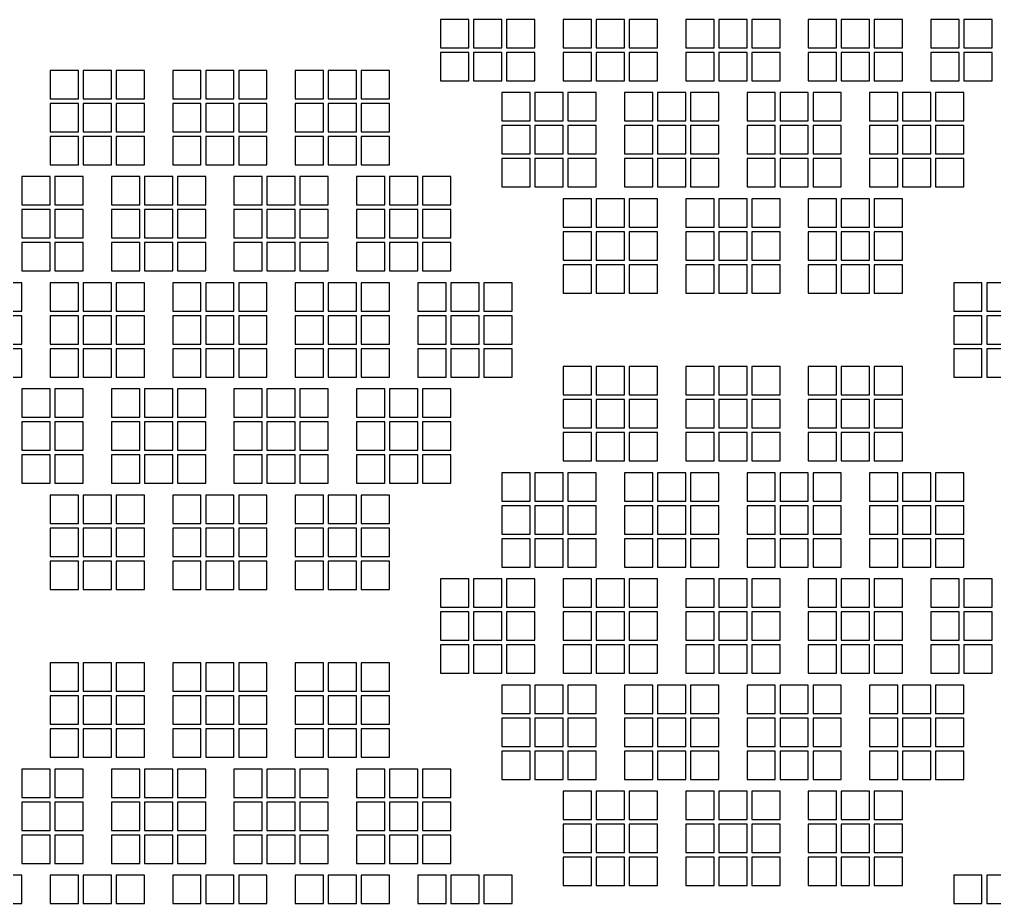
# Model space of a CAD drawing. Extents: x -49 to 54, y -38 to 38.
# Drawn here: x -37.5 to -27.16, y -1.37 to 8 of the extents above; entities that cross this region are included whole.
import ezdxf

# ---------------------------------------------------------------- set-up
doc = ezdxf.new("R2010")
doc.units = 0
doc.layers.add('BACK_LAYER', color=5, linetype='CONTINUOUS')

msp = doc.modelspace()

# ---------------------------------------------------------------- linework, layer by layer
at = {"layer": 'BACK_LAYER'}
for points in [[(-33.03, 7.705), (-32.73, 7.705), (-32.73, 8.005), (-33.03, 8.005)], [(-32.68, 7.705), (-32.38, 7.705), (-32.38, 8.005), (-32.68, 8.005)], [(-32.33, 7.705), (-32.03, 7.705), (-32.03, 8.005), (-32.33, 8.005)], [(-31.73, 7.705), (-31.43, 7.705), (-31.43, 8.005), (-31.73, 8.005)], [(-31.38, 7.705), (-31.08, 7.705), (-31.08, 8.005), (-31.38, 8.005)], [(-31.03, 7.705), (-30.73, 7.705), (-30.73, 8.005), (-31.03, 8.005)], [(-30.43, 7.705), (-30.13, 7.705), (-30.13, 8.005), (-30.43, 8.005)], [(-30.08, 7.705), (-29.78, 7.705), (-29.78, 8.005), (-30.08, 8.005)], [(-29.73, 7.705), (-29.43, 7.705), (-29.43, 8.005), (-29.73, 8.005)], [(-29.13, 7.705), (-28.83, 7.705), (-28.83, 8.005), (-29.13, 8.005)], [(-28.78, 7.705), (-28.48, 7.705), (-28.48, 8.005), (-28.78, 8.005)], [(-28.43, 7.705), (-28.13, 7.705), (-28.13, 8.005), (-28.43, 8.005)], [(-27.83, 7.705), (-27.53, 7.705), (-27.53, 8.005), (-27.83, 8.005)], [(-27.48, 7.705), (-27.18, 7.705), (-27.18, 8.005), (-27.48, 8.005)], [(-33.03, 7.355), (-32.73, 7.355), (-32.73, 7.655), (-33.03, 7.655)], [(-32.68, 7.355), (-32.38, 7.355), (-32.38, 7.655), (-32.68, 7.655)], [(-32.33, 7.355), (-32.03, 7.355), (-32.03, 7.655), (-32.33, 7.655)], [(-31.73, 7.355), (-31.43, 7.355), (-31.43, 7.655), (-31.73, 7.655)], [(-31.38, 7.355), (-31.08, 7.355), (-31.08, 7.655), (-31.38, 7.655)], [(-31.03, 7.355), (-30.73, 7.355), (-30.73, 7.655), (-31.03, 7.655)], [(-30.43, 7.355), (-30.13, 7.355), (-30.13, 7.655), (-30.43, 7.655)], [(-30.08, 7.355), (-29.78, 7.355), (-29.78, 7.655), (-30.08, 7.655)], [(-29.73, 7.355), (-29.43, 7.355), (-29.43, 7.655), (-29.73, 7.655)], [(-29.13, 7.355), (-28.83, 7.355), (-28.83, 7.655), (-29.13, 7.655)], [(-28.78, 7.355), (-28.48, 7.355), (-28.48, 7.655), (-28.78, 7.655)], [(-28.43, 7.355), (-28.13, 7.355), (-28.13, 7.655), (-28.43, 7.655)], [(-27.83, 7.355), (-27.53, 7.355), (-27.53, 7.655), (-27.83, 7.655)], [(-27.48, 7.355), (-27.18, 7.355), (-27.18, 7.655), (-27.48, 7.655)], [(-37.172, 7.164), (-36.872, 7.164), (-36.872, 7.464), (-37.172, 7.464)], [(-36.822, 7.164), (-36.522, 7.164), (-36.522, 7.464), (-36.822, 7.464)], [(-36.472, 7.164), (-36.172, 7.164), (-36.172, 7.464), (-36.472, 7.464)], [(-35.872, 7.164), (-35.572, 7.164), (-35.572, 7.464), (-35.872, 7.464)], [(-35.522, 7.164), (-35.222, 7.164), (-35.222, 7.464), (-35.522, 7.464)], [(-35.172, 7.164), (-34.872, 7.164), (-34.872, 7.464), (-35.172, 7.464)], [(-34.572, 7.164), (-34.272, 7.164), (-34.272, 7.464), (-34.572, 7.464)], [(-34.222, 7.164), (-33.922, 7.164), (-33.922, 7.464), (-34.222, 7.464)], [(-33.872, 7.164), (-33.572, 7.164), (-33.572, 7.464), (-33.872, 7.464)], [(-32.38, 6.929), (-32.08, 6.929), (-32.08, 7.229), (-32.38, 7.229)], [(-32.03, 6.929), (-31.73, 6.929), (-31.73, 7.229), (-32.03, 7.229)], [(-31.68, 6.929), (-31.38, 6.929), (-31.38, 7.229), (-31.68, 7.229)], [(-31.08, 6.929), (-30.78, 6.929), (-30.78, 7.229), (-31.08, 7.229)], [(-30.73, 6.929), (-30.43, 6.929), (-30.43, 7.229), (-30.73, 7.229)], [(-30.38, 6.929), (-30.08, 6.929), (-30.08, 7.229), (-30.38, 7.229)], [(-29.78, 6.929), (-29.48, 6.929), (-29.48, 7.229), (-29.78, 7.229)], [(-29.43, 6.929), (-29.13, 6.929), (-29.13, 7.229), (-29.43, 7.229)], [(-29.08, 6.929), (-28.78, 6.929), (-28.78, 7.229), (-29.08, 7.229)], [(-28.48, 6.929), (-28.18, 6.929), (-28.18, 7.229), (-28.48, 7.229)], [(-28.13, 6.929), (-27.83, 6.929), (-27.83, 7.229), (-28.13, 7.229)], [(-27.78, 6.929), (-27.48, 6.929), (-27.48, 7.229), (-27.78, 7.229)], [(-37.172, 6.814), (-36.872, 6.814), (-36.872, 7.114), (-37.172, 7.114)], [(-36.822, 6.814), (-36.522, 6.814), (-36.522, 7.114), (-36.822, 7.114)], [(-36.472, 6.814), (-36.172, 6.814), (-36.172, 7.114), (-36.472, 7.114)], [(-35.872, 6.814), (-35.572, 6.814), (-35.572, 7.114), (-35.872, 7.114)], [(-35.522, 6.814), (-35.222, 6.814), (-35.222, 7.114), (-35.522, 7.114)], [(-35.172, 6.814), (-34.872, 6.814), (-34.872, 7.114), (-35.172, 7.114)], [(-34.572, 6.814), (-34.272, 6.814), (-34.272, 7.114), (-34.572, 7.114)], [(-34.222, 6.814), (-33.922, 6.814), (-33.922, 7.114), (-34.222, 7.114)], [(-33.872, 6.814), (-33.572, 6.814), (-33.572, 7.114), (-33.872, 7.114)], [(-32.38, 6.579), (-32.08, 6.579), (-32.08, 6.879), (-32.38, 6.879)], [(-32.03, 6.579), (-31.73, 6.579), (-31.73, 6.879), (-32.03, 6.879)], [(-31.68, 6.579), (-31.38, 6.579), (-31.38, 6.879), (-31.68, 6.879)], [(-31.08, 6.579), (-30.78, 6.579), (-30.78, 6.879), (-31.08, 6.879)], [(-30.73, 6.579), (-30.43, 6.579), (-30.43, 6.879), (-30.73, 6.879)], [(-30.38, 6.579), (-30.08, 6.579), (-30.08, 6.879), (-30.38, 6.879)], [(-29.78, 6.579), (-29.48, 6.579), (-29.48, 6.879), (-29.78, 6.879)], [(-29.43, 6.579), (-29.13, 6.579), (-29.13, 6.879), (-29.43, 6.879)], [(-29.08, 6.579), (-28.78, 6.579), (-28.78, 6.879), (-29.08, 6.879)], [(-28.48, 6.579), (-28.18, 6.579), (-28.18, 6.879), (-28.48, 6.879)], [(-28.13, 6.579), (-27.83, 6.579), (-27.83, 6.879), (-28.13, 6.879)], [(-27.78, 6.579), (-27.48, 6.579), (-27.48, 6.879), (-27.78, 6.879)], [(-37.172, 6.464), (-36.872, 6.464), (-36.872, 6.764), (-37.172, 6.764)], [(-36.822, 6.464), (-36.522, 6.464), (-36.522, 6.764), (-36.822, 6.764)], [(-36.472, 6.464), (-36.172, 6.464), (-36.172, 6.764), (-36.472, 6.764)], [(-35.872, 6.464), (-35.572, 6.464), (-35.572, 6.764), (-35.872, 6.764)], [(-35.522, 6.464), (-35.222, 6.464), (-35.222, 6.764), (-35.522, 6.764)], [(-35.172, 6.464), (-34.872, 6.464), (-34.872, 6.764), (-35.172, 6.764)], [(-34.572, 6.464), (-34.272, 6.464), (-34.272, 6.764), (-34.572, 6.764)], [(-34.222, 6.464), (-33.922, 6.464), (-33.922, 6.764), (-34.222, 6.764)], [(-33.872, 6.464), (-33.572, 6.464), (-33.572, 6.764), (-33.872, 6.764)], [(-32.38, 6.229), (-32.08, 6.229), (-32.08, 6.529), (-32.38, 6.529)], [(-32.03, 6.229), (-31.73, 6.229), (-31.73, 6.529), (-32.03, 6.529)], [(-31.68, 6.229), (-31.38, 6.229), (-31.38, 6.529), (-31.68, 6.529)], [(-31.08, 6.229), (-30.78, 6.229), (-30.78, 6.529), (-31.08, 6.529)], [(-30.73, 6.229), (-30.43, 6.229), (-30.43, 6.529), (-30.73, 6.529)], [(-30.38, 6.229), (-30.08, 6.229), (-30.08, 6.529), (-30.38, 6.529)], [(-29.78, 6.229), (-29.48, 6.229), (-29.48, 6.529), (-29.78, 6.529)], [(-29.43, 6.229), (-29.13, 6.229), (-29.13, 6.529), (-29.43, 6.529)], [(-29.08, 6.229), (-28.78, 6.229), (-28.78, 6.529), (-29.08, 6.529)], [(-28.48, 6.229), (-28.18, 6.229), (-28.18, 6.529), (-28.48, 6.529)], [(-28.13, 6.229), (-27.83, 6.229), (-27.83, 6.529), (-28.13, 6.529)], [(-27.78, 6.229), (-27.48, 6.229), (-27.48, 6.529), (-27.78, 6.529)], [(-37.472, 6.039), (-37.172, 6.039), (-37.172, 6.339), (-37.472, 6.339)], [(-37.122, 6.039), (-36.822, 6.039), (-36.822, 6.339), (-37.122, 6.339)], [(-36.522, 6.039), (-36.222, 6.039), (-36.222, 6.339), (-36.522, 6.339)], [(-36.172, 6.039), (-35.872, 6.039), (-35.872, 6.339), (-36.172, 6.339)], [(-35.822, 6.039), (-35.522, 6.039), (-35.522, 6.339), (-35.822, 6.339)], [(-35.222, 6.039), (-34.922, 6.039), (-34.922, 6.339), (-35.222, 6.339)], [(-34.872, 6.039), (-34.572, 6.039), (-34.572, 6.339), (-34.872, 6.339)], [(-34.522, 6.039), (-34.222, 6.039), (-34.222, 6.339), (-34.522, 6.339)], [(-33.922, 6.039), (-33.622, 6.039), (-33.622, 6.339), (-33.922, 6.339)], [(-33.572, 6.039), (-33.272, 6.039), (-33.272, 6.339), (-33.572, 6.339)], [(-33.222, 6.039), (-32.922, 6.039), (-32.922, 6.339), (-33.222, 6.339)], [(-31.73, 5.803), (-31.43, 5.803), (-31.43, 6.103), (-31.73, 6.103)], [(-31.38, 5.803), (-31.08, 5.803), (-31.08, 6.103), (-31.38, 6.103)], [(-31.03, 5.803), (-30.73, 5.803), (-30.73, 6.103), (-31.03, 6.103)], [(-30.43, 5.803), (-30.13, 5.803), (-30.13, 6.103), (-30.43, 6.103)], [(-30.08, 5.803), (-29.78, 5.803), (-29.78, 6.103), (-30.08, 6.103)], [(-29.73, 5.803), (-29.43, 5.803), (-29.43, 6.103), (-29.73, 6.103)], [(-29.13, 5.803), (-28.83, 5.803), (-28.83, 6.103), (-29.13, 6.103)], [(-28.78, 5.803), (-28.48, 5.803), (-28.48, 6.103), (-28.78, 6.103)], [(-28.43, 5.803), (-28.13, 5.803), (-28.13, 6.103), (-28.43, 6.103)], [(-37.472, 5.689), (-37.172, 5.689), (-37.172, 5.989), (-37.472, 5.989)], [(-37.122, 5.689), (-36.822, 5.689), (-36.822, 5.989), (-37.122, 5.989)], [(-36.522, 5.689), (-36.222, 5.689), (-36.222, 5.989), (-36.522, 5.989)], [(-36.172, 5.689), (-35.872, 5.689), (-35.872, 5.989), (-36.172, 5.989)], [(-35.822, 5.689), (-35.522, 5.689), (-35.522, 5.989), (-35.822, 5.989)], [(-35.222, 5.689), (-34.922, 5.689), (-34.922, 5.989), (-35.222, 5.989)], [(-34.872, 5.689), (-34.572, 5.689), (-34.572, 5.989), (-34.872, 5.989)], [(-34.522, 5.689), (-34.222, 5.689), (-34.222, 5.989), (-34.522, 5.989)], [(-33.922, 5.689), (-33.622, 5.689), (-33.622, 5.989), (-33.922, 5.989)], [(-33.572, 5.689), (-33.272, 5.689), (-33.272, 5.989), (-33.572, 5.989)], [(-33.222, 5.689), (-32.922, 5.689), (-32.922, 5.989), (-33.222, 5.989)], [(-31.73, 5.453), (-31.43, 5.453), (-31.43, 5.753), (-31.73, 5.753)], [(-31.38, 5.453), (-31.08, 5.453), (-31.08, 5.753), (-31.38, 5.753)], [(-31.03, 5.453), (-30.73, 5.453), (-30.73, 5.753), (-31.03, 5.753)], [(-30.43, 5.453), (-30.13, 5.453), (-30.13, 5.753), (-30.43, 5.753)], [(-30.08, 5.453), (-29.78, 5.453), (-29.78, 5.753), (-30.08, 5.753)], [(-29.73, 5.453), (-29.43, 5.453), (-29.43, 5.753), (-29.73, 5.753)], [(-29.13, 5.453), (-28.83, 5.453), (-28.83, 5.753), (-29.13, 5.753)], [(-28.78, 5.453), (-28.48, 5.453), (-28.48, 5.753), (-28.78, 5.753)], [(-28.43, 5.453), (-28.13, 5.453), (-28.13, 5.753), (-28.43, 5.753)], [(-37.472, 5.339), (-37.172, 5.339), (-37.172, 5.639), (-37.472, 5.639)], [(-37.122, 5.339), (-36.822, 5.339), (-36.822, 5.639), (-37.122, 5.639)], [(-36.522, 5.339), (-36.222, 5.339), (-36.222, 5.639), (-36.522, 5.639)], [(-36.172, 5.339), (-35.872, 5.339), (-35.872, 5.639), (-36.172, 5.639)], [(-35.822, 5.339), (-35.522, 5.339), (-35.522, 5.639), (-35.822, 5.639)], [(-35.222, 5.339), (-34.922, 5.339), (-34.922, 5.639), (-35.222, 5.639)], [(-34.872, 5.339), (-34.572, 5.339), (-34.572, 5.639), (-34.872, 5.639)], [(-34.522, 5.339), (-34.222, 5.339), (-34.222, 5.639), (-34.522, 5.639)], [(-33.922, 5.339), (-33.622, 5.339), (-33.622, 5.639), (-33.922, 5.639)], [(-33.572, 5.339), (-33.272, 5.339), (-33.272, 5.639), (-33.572, 5.639)], [(-33.222, 5.339), (-32.922, 5.339), (-32.922, 5.639), (-33.222, 5.639)], [(-31.73, 5.103), (-31.43, 5.103), (-31.43, 5.403), (-31.73, 5.403)], [(-31.38, 5.103), (-31.08, 5.103), (-31.08, 5.403), (-31.38, 5.403)], [(-31.03, 5.103), (-30.73, 5.103), (-30.73, 5.403), (-31.03, 5.403)], [(-30.43, 5.103), (-30.13, 5.103), (-30.13, 5.403), (-30.43, 5.403)], [(-30.08, 5.103), (-29.78, 5.103), (-29.78, 5.403), (-30.08, 5.403)], [(-29.73, 5.103), (-29.43, 5.103), (-29.43, 5.403), (-29.73, 5.403)], [(-29.13, 5.103), (-28.83, 5.103), (-28.83, 5.403), (-29.13, 5.403)], [(-28.78, 5.103), (-28.48, 5.103), (-28.48, 5.403), (-28.78, 5.403)], [(-28.43, 5.103), (-28.13, 5.103), (-28.13, 5.403), (-28.43, 5.403)], [(-37.772, 4.913), (-37.472, 4.913), (-37.472, 5.213), (-37.772, 5.213)], [(-37.172, 4.913), (-36.872, 4.913), (-36.872, 5.213), (-37.172, 5.213)], [(-36.822, 4.913), (-36.522, 4.913), (-36.522, 5.213), (-36.822, 5.213)], [(-36.472, 4.913), (-36.172, 4.913), (-36.172, 5.213), (-36.472, 5.213)], [(-35.872, 4.913), (-35.572, 4.913), (-35.572, 5.213), (-35.872, 5.213)], [(-35.522, 4.913), (-35.222, 4.913), (-35.222, 5.213), (-35.522, 5.213)], [(-35.172, 4.913), (-34.872, 4.913), (-34.872, 5.213), (-35.172, 5.213)], [(-34.572, 4.913), (-34.272, 4.913), (-34.272, 5.213), (-34.572, 5.213)], [(-34.222, 4.913), (-33.922, 4.913), (-33.922, 5.213), (-34.222, 5.213)], [(-33.872, 4.913), (-33.572, 4.913), (-33.572, 5.213), (-33.872, 5.213)], [(-33.272, 4.913), (-32.972, 4.913), (-32.972, 5.213), (-33.272, 5.213)], [(-32.922, 4.913), (-32.622, 4.913), (-32.622, 5.213), (-32.922, 5.213)], [(-32.572, 4.913), (-32.272, 4.913), (-32.272, 5.213), (-32.572, 5.213)], [(-27.588, 4.913), (-27.288, 4.913), (-27.288, 5.213), (-27.588, 5.213)], [(-27.238, 4.913), (-26.938, 4.913), (-26.938, 5.213), (-27.238, 5.213)], [(-37.772, 4.563), (-37.472, 4.563), (-37.472, 4.863), (-37.772, 4.863)], [(-37.172, 4.563), (-36.872, 4.563), (-36.872, 4.863), (-37.172, 4.863)], [(-36.822, 4.563), (-36.522, 4.563), (-36.522, 4.863), (-36.822, 4.863)], [(-36.472, 4.563), (-36.172, 4.563), (-36.172, 4.863), (-36.472, 4.863)], [(-35.872, 4.563), (-35.572, 4.563), (-35.572, 4.863), (-35.872, 4.863)], [(-35.522, 4.563), (-35.222, 4.563), (-35.222, 4.863), (-35.522, 4.863)], [(-35.172, 4.563), (-34.872, 4.563), (-34.872, 4.863), (-35.172, 4.863)], [(-34.572, 4.563), (-34.272, 4.563), (-34.272, 4.863), (-34.572, 4.863)], [(-34.222, 4.563), (-33.922, 4.563), (-33.922, 4.863), (-34.222, 4.863)], [(-33.872, 4.563), (-33.572, 4.563), (-33.572, 4.863), (-33.872, 4.863)], [(-33.272, 4.563), (-32.972, 4.563), (-32.972, 4.863), (-33.272, 4.863)], [(-32.922, 4.563), (-32.622, 4.563), (-32.622, 4.863), (-32.922, 4.863)], [(-32.572, 4.563), (-32.272, 4.563), (-32.272, 4.863), (-32.572, 4.863)], [(-27.588, 4.563), (-27.288, 4.563), (-27.288, 4.863), (-27.588, 4.863)], [(-27.238, 4.563), (-26.938, 4.563), (-26.938, 4.863), (-27.238, 4.863)], [(-37.772, 4.213), (-37.472, 4.213), (-37.472, 4.513), (-37.772, 4.513)], [(-37.172, 4.213), (-36.872, 4.213), (-36.872, 4.513), (-37.172, 4.513)], [(-36.822, 4.213), (-36.522, 4.213), (-36.522, 4.513), (-36.822, 4.513)], [(-36.472, 4.213), (-36.172, 4.213), (-36.172, 4.513), (-36.472, 4.513)], [(-35.872, 4.213), (-35.572, 4.213), (-35.572, 4.513), (-35.872, 4.513)], [(-35.522, 4.213), (-35.222, 4.213), (-35.222, 4.513), (-35.522, 4.513)], [(-35.172, 4.213), (-34.872, 4.213), (-34.872, 4.513), (-35.172, 4.513)], [(-34.572, 4.213), (-34.272, 4.213), (-34.272, 4.513), (-34.572, 4.513)], [(-34.222, 4.213), (-33.922, 4.213), (-33.922, 4.513), (-34.222, 4.513)], [(-33.872, 4.213), (-33.572, 4.213), (-33.572, 4.513), (-33.872, 4.513)], [(-33.272, 4.213), (-32.972, 4.213), (-32.972, 4.513), (-33.272, 4.513)], [(-32.922, 4.213), (-32.622, 4.213), (-32.622, 4.513), (-32.922, 4.513)], [(-32.572, 4.213), (-32.272, 4.213), (-32.272, 4.513), (-32.572, 4.513)], [(-27.588, 4.213), (-27.288, 4.213), (-27.288, 4.513), (-27.588, 4.513)], [(-27.238, 4.213), (-26.938, 4.213), (-26.938, 4.513), (-27.238, 4.513)], [(-31.73, 4.023), (-31.43, 4.023), (-31.43, 4.323), (-31.73, 4.323)], [(-31.38, 4.023), (-31.08, 4.023), (-31.08, 4.323), (-31.38, 4.323)], [(-31.03, 4.023), (-30.73, 4.023), (-30.73, 4.323), (-31.03, 4.323)], [(-30.43, 4.023), (-30.13, 4.023), (-30.13, 4.323), (-30.43, 4.323)], [(-30.08, 4.023), (-29.78, 4.023), (-29.78, 4.323), (-30.08, 4.323)], [(-29.73, 4.023), (-29.43, 4.023), (-29.43, 4.323), (-29.73, 4.323)], [(-29.13, 4.023), (-28.83, 4.023), (-28.83, 4.323), (-29.13, 4.323)], [(-28.78, 4.023), (-28.48, 4.023), (-28.48, 4.323), (-28.78, 4.323)], [(-28.43, 4.023), (-28.13, 4.023), (-28.13, 4.323), (-28.43, 4.323)], [(-37.472, 3.787), (-37.172, 3.787), (-37.172, 4.087), (-37.472, 4.087)], [(-37.122, 3.787), (-36.822, 3.787), (-36.822, 4.087), (-37.122, 4.087)], [(-36.522, 3.787), (-36.222, 3.787), (-36.222, 4.087), (-36.522, 4.087)], [(-36.172, 3.787), (-35.872, 3.787), (-35.872, 4.087), (-36.172, 4.087)], [(-35.822, 3.787), (-35.522, 3.787), (-35.522, 4.087), (-35.822, 4.087)], [(-35.222, 3.787), (-34.922, 3.787), (-34.922, 4.087), (-35.222, 4.087)], [(-34.872, 3.787), (-34.572, 3.787), (-34.572, 4.087), (-34.872, 4.087)], [(-34.522, 3.787), (-34.222, 3.787), (-34.222, 4.087), (-34.522, 4.087)], [(-33.922, 3.787), (-33.622, 3.787), (-33.622, 4.087), (-33.922, 4.087)], [(-33.572, 3.787), (-33.272, 3.787), (-33.272, 4.087), (-33.572, 4.087)], [(-33.222, 3.787), (-32.922, 3.787), (-32.922, 4.087), (-33.222, 4.087)], [(-31.73, 3.673), (-31.43, 3.673), (-31.43, 3.973), (-31.73, 3.973)], [(-31.38, 3.673), (-31.08, 3.673), (-31.08, 3.973), (-31.38, 3.973)], [(-31.03, 3.673), (-30.73, 3.673), (-30.73, 3.973), (-31.03, 3.973)], [(-30.43, 3.673), (-30.13, 3.673), (-30.13, 3.973), (-30.43, 3.973)], [(-30.08, 3.673), (-29.78, 3.673), (-29.78, 3.973), (-30.08, 3.973)], [(-29.73, 3.673), (-29.43, 3.673), (-29.43, 3.973), (-29.73, 3.973)], [(-29.13, 3.673), (-28.83, 3.673), (-28.83, 3.973), (-29.13, 3.973)], [(-28.78, 3.673), (-28.48, 3.673), (-28.48, 3.973), (-28.78, 3.973)], [(-28.43, 3.673), (-28.13, 3.673), (-28.13, 3.973), (-28.43, 3.973)], [(-37.472, 3.437), (-37.172, 3.437), (-37.172, 3.737), (-37.472, 3.737)], [(-37.122, 3.437), (-36.822, 3.437), (-36.822, 3.737), (-37.122, 3.737)], [(-36.522, 3.437), (-36.222, 3.437), (-36.222, 3.737), (-36.522, 3.737)], [(-36.172, 3.437), (-35.872, 3.437), (-35.872, 3.737), (-36.172, 3.737)], [(-35.822, 3.437), (-35.522, 3.437), (-35.522, 3.737), (-35.822, 3.737)], [(-35.222, 3.437), (-34.922, 3.437), (-34.922, 3.737), (-35.222, 3.737)], [(-34.872, 3.437), (-34.572, 3.437), (-34.572, 3.737), (-34.872, 3.737)], [(-34.522, 3.437), (-34.222, 3.437), (-34.222, 3.737), (-34.522, 3.737)], [(-33.922, 3.437), (-33.622, 3.437), (-33.622, 3.737), (-33.922, 3.737)], [(-33.572, 3.437), (-33.272, 3.437), (-33.272, 3.737), (-33.572, 3.737)], [(-33.222, 3.437), (-32.922, 3.437), (-32.922, 3.737), (-33.222, 3.737)], [(-31.73, 3.323), (-31.43, 3.323), (-31.43, 3.623), (-31.73, 3.623)], [(-31.38, 3.323), (-31.08, 3.323), (-31.08, 3.623), (-31.38, 3.623)], [(-31.03, 3.323), (-30.73, 3.323), (-30.73, 3.623), (-31.03, 3.623)], [(-30.43, 3.323), (-30.13, 3.323), (-30.13, 3.623), (-30.43, 3.623)], [(-30.08, 3.323), (-29.78, 3.323), (-29.78, 3.623), (-30.08, 3.623)], [(-29.73, 3.323), (-29.43, 3.323), (-29.43, 3.623), (-29.73, 3.623)], [(-29.13, 3.323), (-28.83, 3.323), (-28.83, 3.623), (-29.13, 3.623)], [(-28.78, 3.323), (-28.48, 3.323), (-28.48, 3.623), (-28.78, 3.623)], [(-28.43, 3.323), (-28.13, 3.323), (-28.13, 3.623), (-28.43, 3.623)], [(-37.472, 3.087), (-37.172, 3.087), (-37.172, 3.387), (-37.472, 3.387)], [(-37.122, 3.087), (-36.822, 3.087), (-36.822, 3.387), (-37.122, 3.387)], [(-36.522, 3.087), (-36.222, 3.087), (-36.222, 3.387), (-36.522, 3.387)], [(-36.172, 3.087), (-35.872, 3.087), (-35.872, 3.387), (-36.172, 3.387)], [(-35.822, 3.087), (-35.522, 3.087), (-35.522, 3.387), (-35.822, 3.387)], [(-35.222, 3.087), (-34.922, 3.087), (-34.922, 3.387), (-35.222, 3.387)], [(-34.872, 3.087), (-34.572, 3.087), (-34.572, 3.387), (-34.872, 3.387)], [(-34.522, 3.087), (-34.222, 3.087), (-34.222, 3.387), (-34.522, 3.387)], [(-33.922, 3.087), (-33.622, 3.087), (-33.622, 3.387), (-33.922, 3.387)], [(-33.572, 3.087), (-33.272, 3.087), (-33.272, 3.387), (-33.572, 3.387)], [(-33.222, 3.087), (-32.922, 3.087), (-32.922, 3.387), (-33.222, 3.387)], [(-32.38, 2.897), (-32.08, 2.897), (-32.08, 3.197), (-32.38, 3.197)], [(-32.03, 2.897), (-31.73, 2.897), (-31.73, 3.197), (-32.03, 3.197)], [(-31.68, 2.897), (-31.38, 2.897), (-31.38, 3.197), (-31.68, 3.197)], [(-31.08, 2.897), (-30.78, 2.897), (-30.78, 3.197), (-31.08, 3.197)], [(-30.73, 2.897), (-30.43, 2.897), (-30.43, 3.197), (-30.73, 3.197)], [(-30.38, 2.897), (-30.08, 2.897), (-30.08, 3.197), (-30.38, 3.197)], [(-29.78, 2.897), (-29.48, 2.897), (-29.48, 3.197), (-29.78, 3.197)], [(-29.43, 2.897), (-29.13, 2.897), (-29.13, 3.197), (-29.43, 3.197)], [(-29.08, 2.897), (-28.78, 2.897), (-28.78, 3.197), (-29.08, 3.197)], [(-28.48, 2.897), (-28.18, 2.897), (-28.18, 3.197), (-28.48, 3.197)], [(-28.13, 2.897), (-27.83, 2.897), (-27.83, 3.197), (-28.13, 3.197)], [(-27.78, 2.897), (-27.48, 2.897), (-27.48, 3.197), (-27.78, 3.197)], [(-37.172, 2.661), (-36.872, 2.661), (-36.872, 2.961), (-37.172, 2.961)], [(-36.822, 2.661), (-36.522, 2.661), (-36.522, 2.961), (-36.822, 2.961)], [(-36.472, 2.661), (-36.172, 2.661), (-36.172, 2.961), (-36.472, 2.961)], [(-35.872, 2.661), (-35.572, 2.661), (-35.572, 2.961), (-35.872, 2.961)], [(-35.522, 2.661), (-35.222, 2.661), (-35.222, 2.961), (-35.522, 2.961)], [(-35.172, 2.661), (-34.872, 2.661), (-34.872, 2.961), (-35.172, 2.961)], [(-34.572, 2.661), (-34.272, 2.661), (-34.272, 2.961), (-34.572, 2.961)], [(-34.222, 2.661), (-33.922, 2.661), (-33.922, 2.961), (-34.222, 2.961)], [(-33.872, 2.661), (-33.572, 2.661), (-33.572, 2.961), (-33.872, 2.961)], [(-32.38, 2.547), (-32.08, 2.547), (-32.08, 2.847), (-32.38, 2.847)], [(-32.03, 2.547), (-31.73, 2.547), (-31.73, 2.847), (-32.03, 2.847)], [(-31.68, 2.547), (-31.38, 2.547), (-31.38, 2.847), (-31.68, 2.847)], [(-31.08, 2.547), (-30.78, 2.547), (-30.78, 2.847), (-31.08, 2.847)], [(-30.73, 2.547), (-30.43, 2.547), (-30.43, 2.847), (-30.73, 2.847)], [(-30.38, 2.547), (-30.08, 2.547), (-30.08, 2.847), (-30.38, 2.847)], [(-29.78, 2.547), (-29.48, 2.547), (-29.48, 2.847), (-29.78, 2.847)], [(-29.43, 2.547), (-29.13, 2.547), (-29.13, 2.847), (-29.43, 2.847)], [(-29.08, 2.547), (-28.78, 2.547), (-28.78, 2.847), (-29.08, 2.847)], [(-28.48, 2.547), (-28.18, 2.547), (-28.18, 2.847), (-28.48, 2.847)], [(-28.13, 2.547), (-27.83, 2.547), (-27.83, 2.847), (-28.13, 2.847)], [(-27.78, 2.547), (-27.48, 2.547), (-27.48, 2.847), (-27.78, 2.847)], [(-37.172, 2.311), (-36.872, 2.311), (-36.872, 2.611), (-37.172, 2.611)], [(-36.822, 2.311), (-36.522, 2.311), (-36.522, 2.611), (-36.822, 2.611)], [(-36.472, 2.311), (-36.172, 2.311), (-36.172, 2.611), (-36.472, 2.611)], [(-35.872, 2.311), (-35.572, 2.311), (-35.572, 2.611), (-35.872, 2.611)], [(-35.522, 2.311), (-35.222, 2.311), (-35.222, 2.611), (-35.522, 2.611)], [(-35.172, 2.311), (-34.872, 2.311), (-34.872, 2.611), (-35.172, 2.611)], [(-34.572, 2.311), (-34.272, 2.311), (-34.272, 2.611), (-34.572, 2.611)], [(-34.222, 2.311), (-33.922, 2.311), (-33.922, 2.611), (-34.222, 2.611)], [(-33.872, 2.311), (-33.572, 2.311), (-33.572, 2.611), (-33.872, 2.611)], [(-32.38, 2.197), (-32.08, 2.197), (-32.08, 2.497), (-32.38, 2.497)], [(-32.03, 2.197), (-31.73, 2.197), (-31.73, 2.497), (-32.03, 2.497)], [(-31.68, 2.197), (-31.38, 2.197), (-31.38, 2.497), (-31.68, 2.497)], [(-31.08, 2.197), (-30.78, 2.197), (-30.78, 2.497), (-31.08, 2.497)], [(-30.73, 2.197), (-30.43, 2.197), (-30.43, 2.497), (-30.73, 2.497)], [(-30.38, 2.197), (-30.08, 2.197), (-30.08, 2.497), (-30.38, 2.497)], [(-29.78, 2.197), (-29.48, 2.197), (-29.48, 2.497), (-29.78, 2.497)], [(-29.43, 2.197), (-29.13, 2.197), (-29.13, 2.497), (-29.43, 2.497)], [(-29.08, 2.197), (-28.78, 2.197), (-28.78, 2.497), (-29.08, 2.497)], [(-28.48, 2.197), (-28.18, 2.197), (-28.18, 2.497), (-28.48, 2.497)], [(-28.13, 2.197), (-27.83, 2.197), (-27.83, 2.497), (-28.13, 2.497)], [(-27.78, 2.197), (-27.48, 2.197), (-27.48, 2.497), (-27.78, 2.497)], [(-37.172, 1.961), (-36.872, 1.961), (-36.872, 2.261), (-37.172, 2.261)], [(-36.822, 1.961), (-36.522, 1.961), (-36.522, 2.261), (-36.822, 2.261)], [(-36.472, 1.961), (-36.172, 1.961), (-36.172, 2.261), (-36.472, 2.261)], [(-35.872, 1.961), (-35.572, 1.961), (-35.572, 2.261), (-35.872, 2.261)], [(-35.522, 1.961), (-35.222, 1.961), (-35.222, 2.261), (-35.522, 2.261)], [(-35.172, 1.961), (-34.872, 1.961), (-34.872, 2.261), (-35.172, 2.261)], [(-34.572, 1.961), (-34.272, 1.961), (-34.272, 2.261), (-34.572, 2.261)], [(-34.222, 1.961), (-33.922, 1.961), (-33.922, 2.261), (-34.222, 2.261)], [(-33.872, 1.961), (-33.572, 1.961), (-33.572, 2.261), (-33.872, 2.261)], [(-33.03, 1.771), (-32.73, 1.771), (-32.73, 2.071), (-33.03, 2.071)], [(-32.68, 1.771), (-32.38, 1.771), (-32.38, 2.071), (-32.68, 2.071)], [(-32.33, 1.771), (-32.03, 1.771), (-32.03, 2.071), (-32.33, 2.071)], [(-31.73, 1.771), (-31.43, 1.771), (-31.43, 2.071), (-31.73, 2.071)], [(-31.38, 1.771), (-31.08, 1.771), (-31.08, 2.071), (-31.38, 2.071)], [(-31.03, 1.771), (-30.73, 1.771), (-30.73, 2.071), (-31.03, 2.071)], [(-30.43, 1.771), (-30.13, 1.771), (-30.13, 2.071), (-30.43, 2.071)], [(-30.08, 1.771), (-29.78, 1.771), (-29.78, 2.071), (-30.08, 2.071)], [(-29.73, 1.771), (-29.43, 1.771), (-29.43, 2.071), (-29.73, 2.071)], [(-29.13, 1.771), (-28.83, 1.771), (-28.83, 2.071), (-29.13, 2.071)], [(-28.78, 1.771), (-28.48, 1.771), (-28.48, 2.071), (-28.78, 2.071)], [(-28.43, 1.771), (-28.13, 1.771), (-28.13, 2.071), (-28.43, 2.071)], [(-27.83, 1.771), (-27.53, 1.771), (-27.53, 2.071), (-27.83, 2.071)], [(-27.48, 1.771), (-27.18, 1.771), (-27.18, 2.071), (-27.48, 2.071)], [(-33.03, 1.421), (-32.73, 1.421), (-32.73, 1.721), (-33.03, 1.721)], [(-32.68, 1.421), (-32.38, 1.421), (-32.38, 1.721), (-32.68, 1.721)], [(-32.33, 1.421), (-32.03, 1.421), (-32.03, 1.721), (-32.33, 1.721)], [(-31.73, 1.421), (-31.43, 1.421), (-31.43, 1.721), (-31.73, 1.721)], [(-31.38, 1.421), (-31.08, 1.421), (-31.08, 1.721), (-31.38, 1.721)], [(-31.03, 1.421), (-30.73, 1.421), (-30.73, 1.721), (-31.03, 1.721)], [(-30.43, 1.421), (-30.13, 1.421), (-30.13, 1.721), (-30.43, 1.721)], [(-30.08, 1.421), (-29.78, 1.421), (-29.78, 1.721), (-30.08, 1.721)], [(-29.73, 1.421), (-29.43, 1.421), (-29.43, 1.721), (-29.73, 1.721)], [(-29.13, 1.421), (-28.83, 1.421), (-28.83, 1.721), (-29.13, 1.721)], [(-28.78, 1.421), (-28.48, 1.421), (-28.48, 1.721), (-28.78, 1.721)], [(-28.43, 1.421), (-28.13, 1.421), (-28.13, 1.721), (-28.43, 1.721)], [(-27.83, 1.421), (-27.53, 1.421), (-27.53, 1.721), (-27.83, 1.721)], [(-27.48, 1.421), (-27.18, 1.421), (-27.18, 1.721), (-27.48, 1.721)], [(-33.03, 1.071), (-32.73, 1.071), (-32.73, 1.371), (-33.03, 1.371)], [(-32.68, 1.071), (-32.38, 1.071), (-32.38, 1.371), (-32.68, 1.371)], [(-32.33, 1.071), (-32.03, 1.071), (-32.03, 1.371), (-32.33, 1.371)], [(-31.73, 1.071), (-31.43, 1.071), (-31.43, 1.371), (-31.73, 1.371)], [(-31.38, 1.071), (-31.08, 1.071), (-31.08, 1.371), (-31.38, 1.371)], [(-31.03, 1.071), (-30.73, 1.071), (-30.73, 1.371), (-31.03, 1.371)], [(-30.43, 1.071), (-30.13, 1.071), (-30.13, 1.371), (-30.43, 1.371)], [(-30.08, 1.071), (-29.78, 1.071), (-29.78, 1.371), (-30.08, 1.371)], [(-29.73, 1.071), (-29.43, 1.071), (-29.43, 1.371), (-29.73, 1.371)], [(-29.13, 1.071), (-28.83, 1.071), (-28.83, 1.371), (-29.13, 1.371)], [(-28.78, 1.071), (-28.48, 1.071), (-28.48, 1.371), (-28.78, 1.371)], [(-28.43, 1.071), (-28.13, 1.071), (-28.13, 1.371), (-28.43, 1.371)], [(-27.83, 1.071), (-27.53, 1.071), (-27.53, 1.371), (-27.83, 1.371)], [(-27.48, 1.071), (-27.18, 1.071), (-27.18, 1.371), (-27.48, 1.371)], [(-37.172, 0.881), (-36.872, 0.881), (-36.872, 1.181), (-37.172, 1.181)], [(-36.822, 0.881), (-36.522, 0.881), (-36.522, 1.181), (-36.822, 1.181)], [(-36.472, 0.881), (-36.172, 0.881), (-36.172, 1.181), (-36.472, 1.181)], [(-35.872, 0.881), (-35.572, 0.881), (-35.572, 1.181), (-35.872, 1.181)], [(-35.522, 0.881), (-35.222, 0.881), (-35.222, 1.181), (-35.522, 1.181)], [(-35.172, 0.881), (-34.872, 0.881), (-34.872, 1.181), (-35.172, 1.181)], [(-34.572, 0.881), (-34.272, 0.881), (-34.272, 1.181), (-34.572, 1.181)], [(-34.222, 0.881), (-33.922, 0.881), (-33.922, 1.181), (-34.222, 1.181)], [(-33.872, 0.881), (-33.572, 0.881), (-33.572, 1.181), (-33.872, 1.181)], [(-32.38, 0.645), (-32.08, 0.645), (-32.08, 0.945), (-32.38, 0.945)], [(-32.03, 0.645), (-31.73, 0.645), (-31.73, 0.945), (-32.03, 0.945)], [(-31.68, 0.645), (-31.38, 0.645), (-31.38, 0.945), (-31.68, 0.945)], [(-31.08, 0.645), (-30.78, 0.645), (-30.78, 0.945), (-31.08, 0.945)], [(-30.73, 0.645), (-30.43, 0.645), (-30.43, 0.945), (-30.73, 0.945)], [(-30.38, 0.645), (-30.08, 0.645), (-30.08, 0.945), (-30.38, 0.945)], [(-29.78, 0.645), (-29.48, 0.645), (-29.48, 0.945), (-29.78, 0.945)], [(-29.43, 0.645), (-29.13, 0.645), (-29.13, 0.945), (-29.43, 0.945)], [(-29.08, 0.645), (-28.78, 0.645), (-28.78, 0.945), (-29.08, 0.945)], [(-28.48, 0.645), (-28.18, 0.645), (-28.18, 0.945), (-28.48, 0.945)], [(-28.13, 0.645), (-27.83, 0.645), (-27.83, 0.945), (-28.13, 0.945)], [(-27.78, 0.645), (-27.48, 0.645), (-27.48, 0.945), (-27.78, 0.945)], [(-37.172, 0.531), (-36.872, 0.531), (-36.872, 0.831), (-37.172, 0.831)], [(-36.822, 0.531), (-36.522, 0.531), (-36.522, 0.831), (-36.822, 0.831)], [(-36.472, 0.531), (-36.172, 0.531), (-36.172, 0.831), (-36.472, 0.831)], [(-35.872, 0.531), (-35.572, 0.531), (-35.572, 0.831), (-35.872, 0.831)], [(-35.522, 0.531), (-35.222, 0.531), (-35.222, 0.831), (-35.522, 0.831)], [(-35.172, 0.531), (-34.872, 0.531), (-34.872, 0.831), (-35.172, 0.831)], [(-34.572, 0.531), (-34.272, 0.531), (-34.272, 0.831), (-34.572, 0.831)], [(-34.222, 0.531), (-33.922, 0.531), (-33.922, 0.831), (-34.222, 0.831)], [(-33.872, 0.531), (-33.572, 0.531), (-33.572, 0.831), (-33.872, 0.831)], [(-32.38, 0.295), (-32.08, 0.295), (-32.08, 0.595), (-32.38, 0.595)], [(-32.03, 0.295), (-31.73, 0.295), (-31.73, 0.595), (-32.03, 0.595)], [(-31.68, 0.295), (-31.38, 0.295), (-31.38, 0.595), (-31.68, 0.595)], [(-31.08, 0.295), (-30.78, 0.295), (-30.78, 0.595), (-31.08, 0.595)], [(-30.73, 0.295), (-30.43, 0.295), (-30.43, 0.595), (-30.73, 0.595)], [(-30.38, 0.295), (-30.08, 0.295), (-30.08, 0.595), (-30.38, 0.595)], [(-29.78, 0.295), (-29.48, 0.295), (-29.48, 0.595), (-29.78, 0.595)], [(-29.43, 0.295), (-29.13, 0.295), (-29.13, 0.595), (-29.43, 0.595)], [(-29.08, 0.295), (-28.78, 0.295), (-28.78, 0.595), (-29.08, 0.595)], [(-28.48, 0.295), (-28.18, 0.295), (-28.18, 0.595), (-28.48, 0.595)], [(-28.13, 0.295), (-27.83, 0.295), (-27.83, 0.595), (-28.13, 0.595)], [(-27.78, 0.295), (-27.48, 0.295), (-27.48, 0.595), (-27.78, 0.595)], [(-37.172, 0.181), (-36.872, 0.181), (-36.872, 0.481), (-37.172, 0.481)], [(-36.822, 0.181), (-36.522, 0.181), (-36.522, 0.481), (-36.822, 0.481)], [(-36.472, 0.181), (-36.172, 0.181), (-36.172, 0.481), (-36.472, 0.481)], [(-35.872, 0.181), (-35.572, 0.181), (-35.572, 0.481), (-35.872, 0.481)], [(-35.522, 0.181), (-35.222, 0.181), (-35.222, 0.481), (-35.522, 0.481)], [(-35.172, 0.181), (-34.872, 0.181), (-34.872, 0.481), (-35.172, 0.481)], [(-34.572, 0.181), (-34.272, 0.181), (-34.272, 0.481), (-34.572, 0.481)], [(-34.222, 0.181), (-33.922, 0.181), (-33.922, 0.481), (-34.222, 0.481)], [(-33.872, 0.181), (-33.572, 0.181), (-33.572, 0.481), (-33.872, 0.481)], [(-32.38, -0.055), (-32.08, -0.055), (-32.08, 0.245), (-32.38, 0.245)], [(-32.03, -0.055), (-31.73, -0.055), (-31.73, 0.245), (-32.03, 0.245)], [(-31.68, -0.055), (-31.38, -0.055), (-31.38, 0.245), (-31.68, 0.245)], [(-31.08, -0.055), (-30.78, -0.055), (-30.78, 0.245), (-31.08, 0.245)], [(-30.73, -0.055), (-30.43, -0.055), (-30.43, 0.245), (-30.73, 0.245)], [(-30.38, -0.055), (-30.08, -0.055), (-30.08, 0.245), (-30.38, 0.245)], [(-29.78, -0.055), (-29.48, -0.055), (-29.48, 0.245), (-29.78, 0.245)], [(-29.43, -0.055), (-29.13, -0.055), (-29.13, 0.245), (-29.43, 0.245)], [(-29.08, -0.055), (-28.78, -0.055), (-28.78, 0.245), (-29.08, 0.245)], [(-28.48, -0.055), (-28.18, -0.055), (-28.18, 0.245), (-28.48, 0.245)], [(-28.13, -0.055), (-27.83, -0.055), (-27.83, 0.245), (-28.13, 0.245)], [(-27.78, -0.055), (-27.48, -0.055), (-27.48, 0.245), (-27.78, 0.245)], [(-37.472, -0.245), (-37.172, -0.245), (-37.172, 0.055), (-37.472, 0.055)], [(-37.122, -0.245), (-36.822, -0.245), (-36.822, 0.055), (-37.122, 0.055)], [(-36.522, -0.245), (-36.222, -0.245), (-36.222, 0.055), (-36.522, 0.055)], [(-36.172, -0.245), (-35.872, -0.245), (-35.872, 0.055), (-36.172, 0.055)], [(-35.822, -0.245), (-35.522, -0.245), (-35.522, 0.055), (-35.822, 0.055)], [(-35.222, -0.245), (-34.922, -0.245), (-34.922, 0.055), (-35.222, 0.055)], [(-34.872, -0.245), (-34.572, -0.245), (-34.572, 0.055), (-34.872, 0.055)], [(-34.522, -0.245), (-34.222, -0.245), (-34.222, 0.055), (-34.522, 0.055)], [(-33.922, -0.245), (-33.622, -0.245), (-33.622, 0.055), (-33.922, 0.055)], [(-33.572, -0.245), (-33.272, -0.245), (-33.272, 0.055), (-33.572, 0.055)], [(-33.222, -0.245), (-32.922, -0.245), (-32.922, 0.055), (-33.222, 0.055)], [(-31.73, -0.481), (-31.43, -0.481), (-31.43, -0.181), (-31.73, -0.181)], [(-31.38, -0.481), (-31.08, -0.481), (-31.08, -0.181), (-31.38, -0.181)], [(-31.03, -0.481), (-30.73, -0.481), (-30.73, -0.181), (-31.03, -0.181)], [(-30.43, -0.481), (-30.13, -0.481), (-30.13, -0.181), (-30.43, -0.181)], [(-30.08, -0.481), (-29.78, -0.481), (-29.78, -0.181), (-30.08, -0.181)], [(-29.73, -0.481), (-29.43, -0.481), (-29.43, -0.181), (-29.73, -0.181)], [(-29.13, -0.481), (-28.83, -0.481), (-28.83, -0.181), (-29.13, -0.181)], [(-28.78, -0.481), (-28.48, -0.481), (-28.48, -0.181), (-28.78, -0.181)], [(-28.43, -0.481), (-28.13, -0.481), (-28.13, -0.181), (-28.43, -0.181)], [(-37.472, -0.595), (-37.172, -0.595), (-37.172, -0.295), (-37.472, -0.295)], [(-37.122, -0.595), (-36.822, -0.595), (-36.822, -0.295), (-37.122, -0.295)], [(-36.522, -0.595), (-36.222, -0.595), (-36.222, -0.295), (-36.522, -0.295)], [(-36.172, -0.595), (-35.872, -0.595), (-35.872, -0.295), (-36.172, -0.295)], [(-35.822, -0.595), (-35.522, -0.595), (-35.522, -0.295), (-35.822, -0.295)], [(-35.222, -0.595), (-34.922, -0.595), (-34.922, -0.295), (-35.222, -0.295)], [(-34.872, -0.595), (-34.572, -0.595), (-34.572, -0.295), (-34.872, -0.295)], [(-34.522, -0.595), (-34.222, -0.595), (-34.222, -0.295), (-34.522, -0.295)], [(-33.922, -0.595), (-33.622, -0.595), (-33.622, -0.295), (-33.922, -0.295)], [(-33.572, -0.595), (-33.272, -0.595), (-33.272, -0.295), (-33.572, -0.295)], [(-33.222, -0.595), (-32.922, -0.595), (-32.922, -0.295), (-33.222, -0.295)], [(-31.73, -0.831), (-31.43, -0.831), (-31.43, -0.531), (-31.73, -0.531)], [(-31.38, -0.831), (-31.08, -0.831), (-31.08, -0.531), (-31.38, -0.531)], [(-31.03, -0.831), (-30.73, -0.831), (-30.73, -0.531), (-31.03, -0.531)], [(-30.43, -0.831), (-30.13, -0.831), (-30.13, -0.531), (-30.43, -0.531)], [(-30.08, -0.831), (-29.78, -0.831), (-29.78, -0.531), (-30.08, -0.531)], [(-29.73, -0.831), (-29.43, -0.831), (-29.43, -0.531), (-29.73, -0.531)], [(-29.13, -0.831), (-28.83, -0.831), (-28.83, -0.531), (-29.13, -0.531)], [(-28.78, -0.831), (-28.48, -0.831), (-28.48, -0.531), (-28.78, -0.531)], [(-28.43, -0.831), (-28.13, -0.831), (-28.13, -0.531), (-28.43, -0.531)], [(-37.472, -0.945), (-37.172, -0.945), (-37.172, -0.645), (-37.472, -0.645)], [(-37.122, -0.945), (-36.822, -0.945), (-36.822, -0.645), (-37.122, -0.645)], [(-36.522, -0.945), (-36.222, -0.945), (-36.222, -0.645), (-36.522, -0.645)], [(-36.172, -0.945), (-35.872, -0.945), (-35.872, -0.645), (-36.172, -0.645)], [(-35.822, -0.945), (-35.522, -0.945), (-35.522, -0.645), (-35.822, -0.645)], [(-35.222, -0.945), (-34.922, -0.945), (-34.922, -0.645), (-35.222, -0.645)], [(-34.872, -0.945), (-34.572, -0.945), (-34.572, -0.645), (-34.872, -0.645)], [(-34.522, -0.945), (-34.222, -0.945), (-34.222, -0.645), (-34.522, -0.645)], [(-33.922, -0.945), (-33.622, -0.945), (-33.622, -0.645), (-33.922, -0.645)], [(-33.572, -0.945), (-33.272, -0.945), (-33.272, -0.645), (-33.572, -0.645)], [(-33.222, -0.945), (-32.922, -0.945), (-32.922, -0.645), (-33.222, -0.645)], [(-31.73, -1.181), (-31.43, -1.181), (-31.43, -0.881), (-31.73, -0.881)], [(-31.38, -1.181), (-31.08, -1.181), (-31.08, -0.881), (-31.38, -0.881)], [(-31.03, -1.181), (-30.73, -1.181), (-30.73, -0.881), (-31.03, -0.881)], [(-30.43, -1.181), (-30.13, -1.181), (-30.13, -0.881), (-30.43, -0.881)], [(-30.08, -1.181), (-29.78, -1.181), (-29.78, -0.881), (-30.08, -0.881)], [(-29.73, -1.181), (-29.43, -1.181), (-29.43, -0.881), (-29.73, -0.881)], [(-29.13, -1.181), (-28.83, -1.181), (-28.83, -0.881), (-29.13, -0.881)], [(-28.78, -1.181), (-28.48, -1.181), (-28.48, -0.881), (-28.78, -0.881)], [(-28.43, -1.181), (-28.13, -1.181), (-28.13, -0.881), (-28.43, -0.881)], [(-37.772, -1.371), (-37.472, -1.371), (-37.472, -1.071), (-37.772, -1.071)], [(-37.172, -1.371), (-36.872, -1.371), (-36.872, -1.071), (-37.172, -1.071)], [(-36.822, -1.371), (-36.522, -1.371), (-36.522, -1.071), (-36.822, -1.071)], [(-36.472, -1.371), (-36.172, -1.371), (-36.172, -1.071), (-36.472, -1.071)], [(-35.872, -1.371), (-35.572, -1.371), (-35.572, -1.071), (-35.872, -1.071)], [(-35.522, -1.371), (-35.222, -1.371), (-35.222, -1.071), (-35.522, -1.071)], [(-35.172, -1.371), (-34.872, -1.371), (-34.872, -1.071), (-35.172, -1.071)], [(-34.572, -1.371), (-34.272, -1.371), (-34.272, -1.071), (-34.572, -1.071)], [(-34.222, -1.371), (-33.922, -1.371), (-33.922, -1.071), (-34.222, -1.071)], [(-33.872, -1.371), (-33.572, -1.371), (-33.572, -1.071), (-33.872, -1.071)], [(-33.272, -1.371), (-32.972, -1.371), (-32.972, -1.071), (-33.272, -1.071)], [(-32.922, -1.371), (-32.622, -1.371), (-32.622, -1.071), (-32.922, -1.071)], [(-32.572, -1.371), (-32.272, -1.371), (-32.272, -1.071), (-32.572, -1.071)], [(-27.588, -1.371), (-27.288, -1.371), (-27.288, -1.071), (-27.588, -1.071)], [(-27.238, -1.371), (-26.938, -1.371), (-26.938, -1.071), (-27.238, -1.071)]]:
    msp.add_lwpolyline(points, close=True, dxfattribs=at)

doc.saveas('drawing.dxf')
